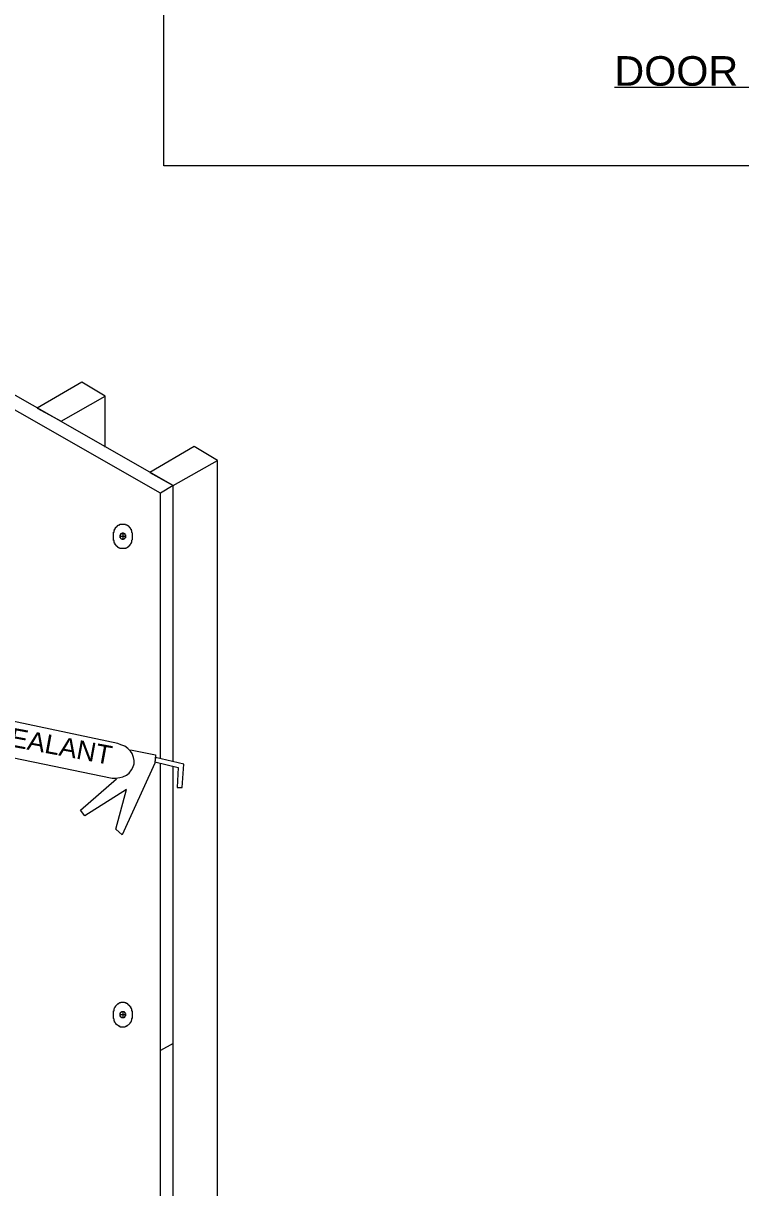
# Model space of a CAD drawing. Header units: inches. Extents: x 0 to 32.7, y -0.1 to 22.9.
# Drawn here: x 27.494 to 29.39, y 2.556 to 5.634 of the extents above; entities that cross this region are included whole.
import ezdxf

# ---------------------------------------------------------------- set-up
doc = ezdxf.new("R2010")
doc.units = ezdxf.units.IN
doc.header["$MEASUREMENT"] = 0
doc.layers.add('PDF_Geometry', color=7, linetype='Continuous', true_color=0x5d5d5d)
doc.layers.add('PDF_Text', color=7, linetype='Continuous')
doc.styles.add('PDF Arial', font='arial.ttf')

msp = doc.modelspace()

# ---------------------------------------------------------------- linework, layer by layer
at = {"layer": 'PDF_Geometry', "color": 251, "lineweight": 18, "true_color": 0x4b4b4b}
for points in [[(32.5938, 5.2569), (27.8654, 5.2569), (27.8654, 14.5103), (32.4688, 14.5103)], [(27.3104, 3.7253), (27.7288, 3.6386), (27.7388, 3.6386), (27.7488, 3.6403), (27.7571, 3.6419), (27.7671, 3.6469), (27.7738, 3.6519), (27.7804, 3.6603), (27.7838, 3.6669), (27.7871, 3.6769), (27.7871, 3.6853), (27.7854, 3.6936), (27.7821, 3.7036), (27.7771, 3.7103), (27.7704, 3.7169), (27.7621, 3.7236), (27.7521, 3.7269), (27.7438, 3.7303), (27.3271, 3.8186)], [(27.7771, 3.7136), (27.8438, 3.7003), (27.8421, 3.6786), (27.7554, 3.4886), (27.7388, 3.5036), (27.7671, 3.6086), (27.6571, 3.5386), (27.6454, 3.5536), (27.7404, 3.6369)]]:
    msp.add_lwpolyline(points, dxfattribs=at)
at = {"layer": 'PDF_Geometry', "color": 7, "lineweight": 18}
msp.add_lwpolyline([(27.8571, 3.6903), (27.8571, 4.3919), (25.9904, 5.4569), (25.9904, 2.5253), (27.8571, 1.4453), (27.8571, 3.6786)], dxfattribs=at)
at = {"layer": 'PDF_Geometry', "color": 254, "lineweight": 18, "true_color": 0xe1e1e1}
for points in [[(27.8904, 3.6819), (27.8904, 4.4119), (26.0238, 5.4769)], [(27.8904, 4.4119), (27.8571, 4.3919)], [(27.8571, 1.4453), (27.8904, 1.4636), (27.8904, 3.6703)], [(27.8904, 2.9369), (27.8571, 2.9186)]]:
    msp.add_lwpolyline(points, dxfattribs=at)
at = {"layer": 'PDF_Geometry', "color": 7, "lineweight": 20}
msp.add_lwpolyline([(29.0564, 5.4654), (30.0858, 5.4654)], dxfattribs=at)
at = {"layer": 'PDF_Geometry', "color": 253, "lineweight": 18, "true_color": 0xa2a2a2}
for points in [[(27.7104, 4.5136), (27.7104, 4.6486), (27.6488, 4.6853), (27.5304, 4.6169), (27.5938, 4.5819), (27.7104, 4.6486)], [(27.8904, 1.4636), (28.0071, 1.5319), (28.0071, 4.4786), (27.9454, 4.5153), (27.8288, 4.4469), (27.8904, 4.4119), (28.0071, 4.4786)]]:
    msp.add_lwpolyline(points, dxfattribs=at)
at = {"layer": 'PDF_Geometry', "lineweight": 18}
for points in [[(27.7571, 4.3103), (27.7588, 4.3103), (27.7604, 4.3103), (27.7621, 4.3103), (27.7638, 4.3103), (27.7654, 4.3086), (27.7671, 4.3086), (27.7688, 4.3069), (27.7704, 4.3069), (27.7704, 4.3053), (27.7721, 4.3053), (27.7721, 4.3036), (27.7738, 4.3036), (27.7738, 4.3019), (27.7754, 4.3019), (27.7754, 4.3003), (27.7771, 4.2986), (27.7771, 4.2969), (27.7788, 4.2969), (27.7788, 4.2953), (27.7788, 4.2936), (27.7804, 4.2936), (27.7804, 4.2919), (27.7804, 4.2903), (27.7804, 4.2886), (27.7821, 4.2869), (27.7821, 4.2853), (27.7821, 4.2836), (27.7821, 4.2819), (27.7821, 4.2803), (27.7821, 4.2786), (27.7821, 4.2769), (27.7821, 4.2753), (27.7821, 4.2736), (27.7821, 4.2719), (27.7821, 4.2703), (27.7821, 4.2686), (27.7804, 4.2669), (27.7804, 4.2653), (27.7804, 4.2636), (27.7804, 4.2619), (27.7788, 4.2619), (27.7788, 4.2603), (27.7788, 4.2586), (27.7771, 4.2586), (27.7771, 4.2569), (27.7754, 4.2553), (27.7754, 4.2536), (27.7738, 4.2536), (27.7738, 4.2519), (27.7721, 4.2519), (27.7721, 4.2503), (27.7704, 4.2503), (27.7704, 4.2486), (27.7688, 4.2486), (27.7671, 4.2469), (27.7654, 4.2469), (27.7638, 4.2453), (27.7621, 4.2453), (27.7604, 4.2453), (27.7588, 4.2453), (27.7571, 4.2453), (27.7554, 4.2453), (27.7538, 4.2453), (27.7521, 4.2453), (27.7504, 4.2453), (27.7488, 4.2453), (27.7488, 4.2469), (27.7471, 4.2469), (27.7454, 4.2486), (27.7438, 4.2486), (27.7438, 4.2503), (27.7421, 4.2503), (27.7421, 4.2519), (27.7404, 4.2519), (27.7404, 4.2536), (27.7388, 4.2536), (27.7388, 4.2553), (27.7371, 4.2553), (27.7371, 4.2569), (27.7371, 4.2586), (27.7354, 4.2586), (27.7354, 4.2603), (27.7354, 4.2619), (27.7338, 4.2619), (27.7338, 4.2636), (27.7338, 4.2653), (27.7338, 4.2669), (27.7321, 4.2669), (27.7321, 4.2686), (27.7321, 4.2703), (27.7321, 4.2719), (27.7321, 4.2736), (27.7321, 4.2753), (27.7321, 4.2769), (27.7321, 4.2786), (27.7321, 4.2803), (27.7321, 4.2819), (27.7321, 4.2836), (27.7321, 4.2853), (27.7321, 4.2869), (27.7321, 4.2886), (27.7338, 4.2886), (27.7338, 4.2903), (27.7338, 4.2919), (27.7338, 4.2936), (27.7354, 4.2936), (27.7354, 4.2953), (27.7354, 4.2969), (27.7371, 4.2969), (27.7371, 4.2986), (27.7371, 4.3003), (27.7388, 4.3003), (27.7388, 4.3019), (27.7404, 4.3019), (27.7404, 4.3036), (27.7421, 4.3036), (27.7421, 4.3053), (27.7438, 4.3053), (27.7438, 4.3069), (27.7454, 4.3069), (27.7471, 4.3086), (27.7488, 4.3086), (27.7488, 4.3103), (27.7504, 4.3103), (27.7521, 4.3103), (27.7538, 4.3103), (27.7554, 4.3103)], [(27.7571, 3.0469), (27.7588, 3.0469), (27.7604, 3.0469), (27.7621, 3.0453), (27.7638, 3.0453), (27.7654, 3.0453), (27.7654, 3.0436), (27.7671, 3.0436), (27.7688, 3.0436), (27.7688, 3.0419), (27.7704, 3.0419), (27.7704, 3.0403), (27.7721, 3.0403), (27.7721, 3.0386), (27.7738, 3.0386), (27.7738, 3.0369), (27.7754, 3.0369), (27.7754, 3.0353), (27.7771, 3.0353), (27.7771, 3.0336), (27.7771, 3.0319), (27.7788, 3.0319), (27.7788, 3.0303), (27.7788, 3.0286), (27.7804, 3.0286), (27.7804, 3.0269), (27.7804, 3.0253), (27.7804, 3.0236), (27.7821, 3.0236), (27.7821, 3.0219), (27.7821, 3.0203), (27.7821, 3.0186), (27.7821, 3.0169), (27.7821, 3.0153), (27.7821, 3.0136), (27.7821, 3.0119), (27.7821, 3.0103), (27.7821, 3.0086), (27.7821, 3.0069), (27.7821, 3.0053), (27.7821, 3.0036), (27.7804, 3.0036), (27.7804, 3.0019), (27.7804, 3.0003), (27.7804, 2.9986), (27.7788, 2.9969), (27.7788, 2.9953), (27.7771, 2.9936), (27.7771, 2.9919), (27.7754, 2.9919), (27.7754, 2.9903), (27.7738, 2.9886), (27.7721, 2.9869), (27.7704, 2.9853), (27.7688, 2.9836), (27.7671, 2.9836), (27.7671, 2.9819), (27.7654, 2.9819), (27.7638, 2.9819), (27.7621, 2.9803), (27.7604, 2.9803), (27.7588, 2.9803), (27.7571, 2.9803), (27.7554, 2.9803), (27.7538, 2.9803), (27.7521, 2.9803), (27.7504, 2.9803), (27.7504, 2.9819), (27.7488, 2.9819), (27.7471, 2.9819), (27.7471, 2.9836), (27.7454, 2.9836), (27.7438, 2.9853), (27.7421, 2.9853), (27.7421, 2.9869), (27.7404, 2.9869), (27.7404, 2.9886), (27.7388, 2.9886), (27.7388, 2.9903), (27.7371, 2.9919), (27.7371, 2.9936), (27.7354, 2.9936), (27.7354, 2.9953), (27.7354, 2.9969), (27.7338, 2.9969), (27.7338, 2.9986), (27.7338, 3.0003), (27.7338, 3.0019), (27.7321, 3.0036), (27.7321, 3.0053), (27.7321, 3.0069), (27.7321, 3.0086), (27.7321, 3.0103), (27.7321, 3.0119), (27.7321, 3.0136), (27.7321, 3.0153), (27.7321, 3.0169), (27.7321, 3.0186), (27.7321, 3.0203), (27.7321, 3.0219), (27.7321, 3.0236), (27.7338, 3.0236), (27.7338, 3.0253), (27.7338, 3.0269), (27.7338, 3.0286), (27.7354, 3.0303), (27.7354, 3.0319), (27.7371, 3.0336), (27.7371, 3.0353), (27.7388, 3.0353), (27.7388, 3.0369), (27.7404, 3.0386), (27.7421, 3.0403), (27.7438, 3.0419), (27.7454, 3.0419), (27.7454, 3.0436), (27.7471, 3.0436), (27.7488, 3.0453), (27.7504, 3.0453), (27.7521, 3.0453), (27.7521, 3.0469), (27.7538, 3.0469), (27.7554, 3.0469)]]:
    msp.add_lwpolyline(points, close=True, dxfattribs=at)
at = {"layer": 'PDF_Geometry', "color": 251, "lineweight": 18, "true_color": 0x686868}
for points in [[(27.7571, 4.2869), (27.7588, 4.2869), (27.7588, 4.2853), (27.7604, 4.2853), (27.7621, 4.2853), (27.7621, 4.2836), (27.7621, 4.2819), (27.7638, 4.2819), (27.7638, 4.2803), (27.7638, 4.2786), (27.7638, 4.2769), (27.7638, 4.2753), (27.7638, 4.2736), (27.7621, 4.2736), (27.7621, 4.2719), (27.7604, 4.2719), (27.7604, 4.2703), (27.7588, 4.2703), (27.7571, 4.2703), (27.7571, 4.2686), (27.7571, 4.2703), (27.7554, 4.2703), (27.7538, 4.2703), (27.7521, 4.2719), (27.7521, 4.2736), (27.7504, 4.2736), (27.7504, 4.2753), (27.7504, 4.2769), (27.7504, 4.2786), (27.7504, 4.2803), (27.7504, 4.2819), (27.7521, 4.2819), (27.7521, 4.2836), (27.7521, 4.2853), (27.7538, 4.2853), (27.7554, 4.2853), (27.7554, 4.2869)], [(27.7571, 3.0219), (27.7588, 3.0219), (27.7604, 3.0219), (27.7604, 3.0203), (27.7621, 3.0203), (27.7621, 3.0186), (27.7621, 3.0169), (27.7638, 3.0169), (27.7638, 3.0153), (27.7638, 3.0136), (27.7638, 3.0119), (27.7638, 3.0103), (27.7621, 3.0103), (27.7621, 3.0086), (27.7621, 3.0069), (27.7604, 3.0069), (27.7604, 3.0053), (27.7588, 3.0053), (27.7571, 3.0053), (27.7554, 3.0053), (27.7538, 3.0053), (27.7538, 3.0069), (27.7521, 3.0069), (27.7521, 3.0086), (27.7504, 3.0086), (27.7504, 3.0103), (27.7504, 3.0119), (27.7504, 3.0136), (27.7504, 3.0153), (27.7504, 3.0169), (27.7504, 3.0186), (27.7521, 3.0186), (27.7521, 3.0203), (27.7538, 3.0203), (27.7538, 3.0219), (27.7554, 3.0219)]]:
    msp.add_lwpolyline(points, close=True, dxfattribs=at)
for points in [[(27.7504, 4.2786), (27.7638, 4.2786)], [(27.7571, 4.2869), (27.7571, 4.2686)], [(27.8571, 3.6903), (27.8571, 3.9903)], [(27.8571, 1.4453), (27.8571, 3.6786)], [(27.7571, 3.0219), (27.7571, 3.0053)], [(27.7504, 3.0136), (27.7638, 3.0136)]]:
    msp.add_lwpolyline(points, dxfattribs=at)
at = {"layer": 'PDF_Geometry', "color": 251, "lineweight": 18, "true_color": 0x4b4b4b}
msp.add_lwpolyline([(27.8438, 3.6936), (27.8421, 3.6819), (27.9038, 3.6669), (27.9004, 3.6136), (27.9138, 3.6136), (27.9188, 3.6753)], close=True, dxfattribs=at)

# ---------------------------------------------------------------- texts
at = {"layer": 'PDF_Text', "insert": (29.0564, 5.4677), "char_height": 0.078138, "attachment_point": 7, "style": 'PDF Arial'}
msp.add_mtext('DOOR THRESHOLD', dxfattribs=at)
at = {"layer": 'PDF_Text', "color": 251, "true_color": 0x686868, "insert": (27.41, 3.7308), "char_height": 0.05002, "attachment_point": 7, "rotation": 349.5335, "style": 'PDF Arial'}
msp.add_mtext('SEALANT', dxfattribs=at)

doc.saveas('drawing.dxf')
